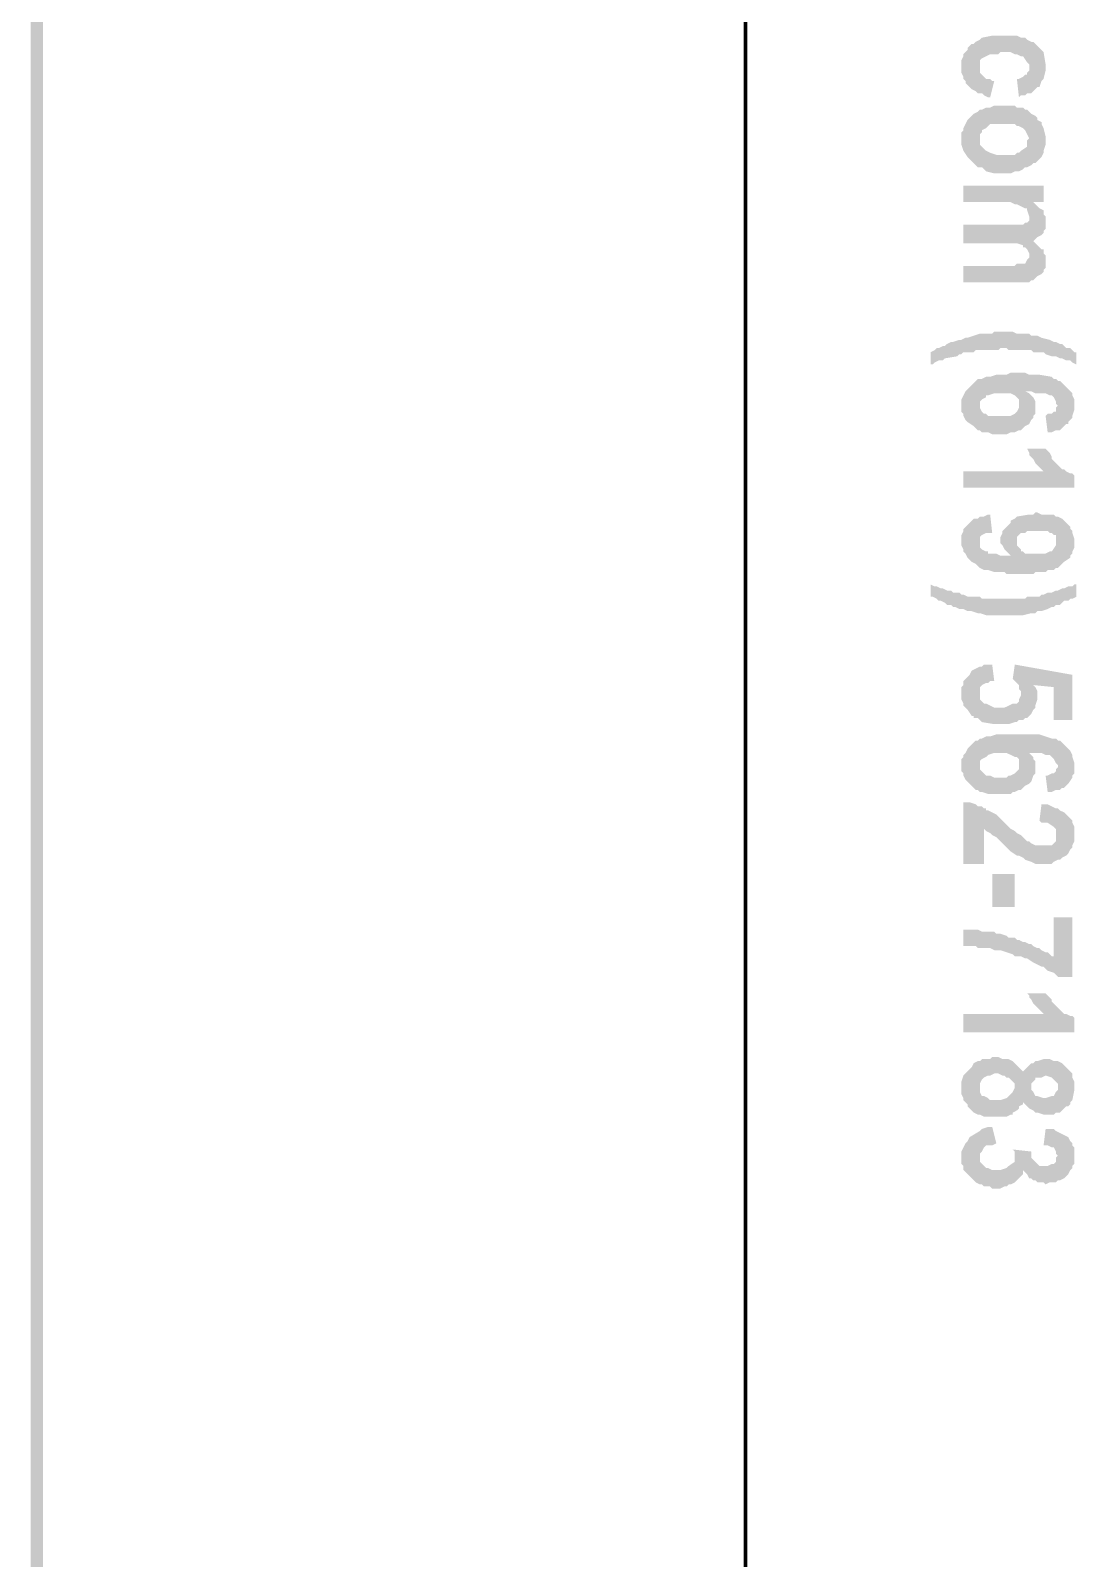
# Model space of a CAD drawing. Header units: inches. Extents: x -186 to 186, y -282 to 282.
# Drawn here: x -186.11 to -167.26, y -205.63 to -178.09 of the extents above; entities that cross this region are included whole.
import ezdxf

# ---------------------------------------------------------------- set-up
doc = ezdxf.new("R2010")
doc.units = ezdxf.units.IN
doc.header["$MEASUREMENT"] = 0
doc.layers.add('H', color=7, linetype='CONTINUOUS', lineweight=100)
doc.layers.add('P', color=250, linetype='CONTINUOUS', lineweight=100)

msp = doc.modelspace()

# ---------------------------------------------------------------- hatches: boundary and pattern name
at = {"layer": 'H', "linetype": 'Continuous'}
for points in [[(-185.889, 281.889), (-186.111, 282.111), (-185.889, -281.889)], [(-186.111, 282.111), (-185.889, -281.889), (-186.111, -282.111)], [(-168.741, -179), (-168.778, -179), (-168.815, -178.963), (-168.889, -178.963), (-168.926, -178.926), (-168.963, -178.889), (-169, -178.852), (-169, -178.815), (-169, -178.259), (-169.074, -178.296), (-169.111, -178.333), (-169.148, -178.333), (-169.185, -178.37), (-169.222, -178.407), (-169.222, -178.444), (-169.259, -178.481), (-169.296, -178.519), (-169.296, -178.556), (-169.333, -178.63), (-169.333, -178.667), (-169.333, -178.741), (-169.333, -178.778), (-169.333, -178.815), (-169.333, -178.852), (-169.296, -178.926), (-169.296, -178.963), (-169.259, -179), (-169.259, -179.037), (-169.222, -179.074), (-169.185, -179.111), (-169.148, -179.148), (-169.074, -179.185), (-169.037, -179.222), (-168.963, -179.222), (-168.926, -179.259), (-168.852, -179.296), (-168.815, -179.296)], [(-168.074, -178.296), (-168.148, -178.259), (-168.185, -178.222), (-168.222, -178.222), (-168.259, -178.222), (-168.333, -178.185), (-168.37, -178.185), (-168.444, -178.185), (-168.519, -178.185), (-168.63, -178.185), (-168.704, -178.185), (-168.778, -178.185), (-168.963, -178.222), (-169, -178.259), (-169, -178.778), (-169, -178.741), (-169, -178.704), (-169, -178.63), (-168.963, -178.593), (-168.889, -178.556), (-168.815, -178.519), (-168.741, -178.519), (-168.667, -178.519), (-168.63, -178.481), (-168.444, -178.481), (-168.37, -178.519), (-168.333, -178.519), (-168.259, -178.556), (-168.222, -178.556), (-168.148, -178.667), (-168.111, -178.704), (-168.111, -178.778)], [(-167.815, -178.741), (-167.815, -178.704), (-167.852, -178.481), (-167.889, -178.444), (-167.963, -178.37), (-168, -178.333), (-168.037, -178.296), (-168.074, -178.296), (-168.111, -178.778), (-168.111, -178.815), (-168.148, -178.852), (-168.148, -178.889), (-168.185, -178.889), (-168.222, -178.926), (-168.296, -178.963), (-168.333, -178.963), (-168.296, -179.296), (-168.259, -179.259), (-168.185, -179.259), (-168.148, -179.222), (-168.074, -179.222), (-168.037, -179.185), (-168, -179.148), (-167.963, -179.111), (-167.926, -179.111), (-167.889, -179), (-167.852, -178.963), (-167.815, -178.815)], [(-168.111, -179.556), (-168.148, -179.519), (-168.185, -179.519), (-168.222, -179.481), (-168.333, -179.481), (-168.37, -179.444), (-168.444, -179.444), (-168.704, -179.444), (-168.741, -179.444), (-168.815, -179.481), (-168.852, -179.481), (-168.889, -179.481), (-168.963, -179.519), (-169, -179.519), (-169.037, -179.556), (-169.111, -179.593), (-169.222, -179.704), (-169.259, -179.778), (-169.296, -179.852), (-169.296, -179.889), (-169.333, -179.926), (-169.333, -180), (-169.333, -180.037), (-169.333, -180.111), (-169.333, -180.148), (-169.296, -180.259), (-169.222, -180.37), (-169.185, -180.407), (-169.148, -180.444), (-169.111, -180.481), (-169.074, -180.519), (-169.037, -180.556), (-169, -180.037), (-169, -179.963), (-168.963, -179.926), (-168.963, -179.889), (-168.889, -179.852), (-168.852, -179.815), (-168.815, -179.778), (-168.778, -179.778), (-168.704, -179.778), (-168.63, -179.778), (-168.481, -179.778), (-168.37, -179.778), (-168.333, -179.815), (-168.296, -179.815), (-168.222, -179.852), (-168.185, -179.889), (-168.148, -179.963), (-168.111, -180.037)], [(-167.815, -180.037), (-167.815, -180), (-167.852, -179.852), (-167.889, -179.778), (-167.889, -179.741), (-167.963, -179.704), (-167.963, -179.667), (-168, -179.63), (-168.074, -179.593), (-168.111, -179.556), (-168.111, -180.037), (-168.148, -180.074), (-168.148, -180.111), (-168.148, -180.185), (-168.259, -180.259), (-168.296, -180.296), (-168.333, -180.296), (-168.37, -180.333), (-168.444, -180.333), (-168.704, -180.333), (-168.815, -180.296), (-168.889, -180.259), (-168.963, -180.185), (-169, -180.148), (-169, -180.111), (-169, -180.037), (-169.037, -180.556), (-168.963, -180.556), (-168.889, -180.63), (-168.741, -180.667), (-168.63, -180.667), (-168.556, -180.667), (-168.481, -180.667), (-168.444, -180.667), (-168.37, -180.63), (-168.333, -180.63), (-168.296, -180.63), (-168.222, -180.593), (-168.185, -180.556), (-168.148, -180.556), (-168.074, -180.519), (-168.037, -180.481), (-168, -180.481), (-167.963, -180.444), (-167.926, -180.407), (-167.889, -180.37), (-167.852, -180.296), (-167.852, -180.259), (-167.815, -180.148), (-167.815, -180.111)], [(-167.852, -181.185), (-167.852, -180.889), (-169.296, -180.889), (-169.296, -181.185), (-168.444, -181.185), (-168.37, -181.222), (-168.333, -181.222), (-168.185, -181.296), (-168.148, -181.296), (-168.148, -181.333), (-168.111, -181.444), (-168.074, -182.593), (-168.037, -181.185)], [(-167.815, -182.222), (-167.815, -182.185), (-167.815, -182.148), (-167.852, -182.111), (-167.852, -182.037), (-167.889, -182.037), (-167.963, -181.963), (-168, -181.926), (-168.037, -181.889), (-168.037, -181.185), (-168.074, -182.593), (-168.037, -182.593), (-168, -182.556), (-167.963, -182.519), (-167.889, -182.481), (-167.852, -182.444), (-167.852, -182.407), (-167.815, -182.37), (-167.815, -182.296)], [(-167.815, -181.556), (-167.815, -181.481), (-167.815, -181.444), (-167.852, -181.407), (-167.852, -181.333), (-167.926, -181.296), (-167.963, -181.259), (-168, -181.222), (-168.037, -181.185), (-168.037, -181.889), (-168, -181.852), (-167.963, -181.815), (-167.889, -181.778), (-167.852, -181.741), (-167.852, -181.704), (-167.815, -181.667), (-167.815, -181.593)], [(-168.111, -181.444), (-168.111, -181.481), (-168.111, -181.519), (-168.148, -181.556), (-168.185, -181.556), (-168.222, -181.593), (-168.296, -181.593), (-169.296, -181.593), (-169.296, -181.926), (-168.444, -181.926), (-168.37, -181.926), (-168.333, -181.926), (-168.222, -181.963), (-168.222, -182), (-168.185, -182), (-168.148, -182.037), (-168.111, -182.111), (-168.111, -182.148)], [(-168.074, -182.593), (-168.111, -181.444), (-168.111, -182.148), (-168.111, -182.185), (-168.148, -182.222), (-168.185, -182.296), (-168.259, -182.296), (-168.333, -182.296), (-168.37, -182.333), (-169.296, -182.333), (-169.296, -182.63), (-168.222, -182.63), (-168.185, -182.63), (-168.111, -182.63)], [(-167.259, -184.111), (-167.259, -183.889), (-167.296, -183.889), (-167.333, -183.852), (-167.37, -183.815), (-167.444, -183.815), (-167.481, -183.778), (-167.519, -183.741), (-167.556, -183.741), (-167.63, -183.704), (-167.667, -183.704), (-167.741, -183.667), (-167.889, -183.63), (-167.963, -183.593), (-168, -183.593), (-168.074, -183.593), (-168.111, -183.556), (-168.185, -183.556), (-168.222, -183.556), (-168.333, -183.556), (-168.407, -183.519), (-168.741, -183.519), (-168.778, -183.556), (-168.852, -183.556), (-168.889, -183.556), (-168.963, -183.556), (-169, -183.556), (-169.222, -183.63), (-169.259, -183.63), (-169.333, -183.667), (-169.37, -183.667), (-169.481, -183.704), (-169.519, -183.704), (-169.593, -183.741), (-169.63, -183.778), (-169.667, -183.778), (-169.741, -183.815), (-169.778, -183.815), (-169.815, -183.852), (-169.889, -183.889), (-169.889, -184.111), (-169.852, -184.111), (-169.815, -184.074), (-169.741, -184.037), (-169.667, -184.037), (-169.63, -184), (-169.407, -183.963), (-169.37, -183.926), (-169.333, -183.926), (-169.296, -183.889), (-169.222, -183.889), (-169.185, -183.889), (-169.111, -183.889), (-169.074, -183.852), (-169, -183.852), (-168.963, -183.852), (-168.889, -183.852), (-168.852, -183.852), (-168.667, -183.852), (-168.63, -183.815), (-168.519, -183.815), (-168.481, -183.852), (-168.296, -183.852), (-168.222, -183.852), (-168.185, -183.852), (-168.148, -183.852), (-168.074, -183.852), (-168.037, -183.889), (-167.963, -183.889), (-167.926, -183.889), (-167.852, -183.889), (-167.815, -183.926), (-167.704, -183.963), (-167.667, -183.963), (-167.63, -183.963), (-167.556, -184), (-167.519, -184), (-167.444, -184.037), (-167.37, -184.037), (-167.333, -184.074)], [(-168.259, -185.296), (-168.296, -184.852), (-168.296, -184.889), (-168.333, -184.963), (-168.37, -185), (-168.444, -185.037), (-168.481, -185.037), (-168.519, -185.037), (-168.741, -185.037), (-168.815, -185.037), (-168.852, -185.037), (-168.889, -185), (-168.926, -185), (-168.963, -184.963), (-169, -184.889), (-169, -184.852), (-169.037, -184.37), (-169.074, -184.407), (-169.111, -184.444), (-169.148, -184.481), (-169.222, -184.556), (-169.259, -184.593), (-169.296, -184.667), (-169.333, -184.741), (-169.333, -184.778), (-169.333, -184.852), (-169.333, -184.889), (-169.333, -184.963), (-169.296, -185), (-169.296, -185.037), (-169.259, -185.111), (-169.222, -185.148), (-169.111, -185.222), (-169.074, -185.259), (-169.037, -185.296), (-169, -185.296), (-168.963, -185.333), (-168.852, -185.333), (-168.778, -185.37), (-168.519, -185.37), (-168.444, -185.333), (-168.407, -185.333), (-168.37, -185.333), (-168.296, -185.296)], [(-167.593, -184.407), (-167.63, -184.37), (-167.667, -184.37), (-167.704, -184.333), (-167.926, -184.296), (-168, -184.296), (-168.037, -184.296), (-168.111, -184.296), (-168.185, -184.259), (-168.444, -184.259), (-168.519, -184.296), (-168.63, -184.296), (-168.704, -184.296), (-168.815, -184.333), (-168.852, -184.333), (-168.889, -184.333), (-168.963, -184.37), (-169, -184.37), (-169.037, -184.37), (-169, -184.852), (-169, -184.815), (-169, -184.778), (-168.963, -184.741), (-168.889, -184.704), (-168.889, -184.667), (-168.852, -184.667), (-168.741, -184.63), (-168.519, -184.63), (-168.444, -184.63), (-168.37, -184.667), (-168.333, -184.704), (-168.296, -184.741), (-168.296, -184.778), (-168.296, -184.852), (-168.259, -185.296), (-168.222, -185.259), (-168.185, -185.222), (-168.185, -184.593), (-168.074, -184.593), (-168, -184.63), (-167.926, -184.63), (-167.815, -184.63), (-167.741, -184.667), (-167.704, -184.667), (-167.667, -184.704), (-167.63, -184.778), (-167.63, -184.815), (-167.593, -184.852)], [(-167.296, -184.852), (-167.296, -184.778), (-167.296, -184.741), (-167.333, -184.667), (-167.333, -184.63), (-167.37, -184.593), (-167.407, -184.556), (-167.481, -184.481), (-167.519, -184.444), (-167.556, -184.407), (-167.593, -184.407), (-167.593, -184.852), (-167.63, -184.889), (-167.63, -184.963), (-167.667, -184.963), (-167.704, -185), (-167.778, -185), (-167.815, -185.037), (-167.778, -185.333), (-167.741, -185.333), (-167.704, -185.333), (-167.63, -185.296), (-167.556, -185.296), (-167.519, -185.259), (-167.481, -185.222), (-167.444, -185.185), (-167.407, -185.185), (-167.407, -185.148), (-167.37, -185.111), (-167.333, -185.074), (-167.333, -185.037), (-167.296, -184.926)], [(-168, -184.889), (-168, -184.815), (-168, -184.778), (-168.037, -184.704), (-168.074, -184.667), (-168.111, -184.63), (-168.185, -184.593), (-168.185, -185.222), (-168.111, -185.185), (-168.074, -185.111), (-168.037, -185.074), (-168.037, -185.037), (-168, -185), (-168, -184.926)], [(-167.296, -186.333), (-167.296, -186.111), (-167.333, -186.074), (-167.37, -186.074), (-167.444, -186.037), (-167.481, -186), (-167.519, -186), (-167.667, -185.852), (-167.704, -185.815), (-167.704, -185.778), (-167.741, -185.704), (-167.815, -185.63), (-167.852, -186.037), (-169.296, -186.037), (-169.296, -186.333)], [(-167.815, -185.63), (-168.148, -185.63), (-168.111, -185.704), (-168.111, -185.741), (-168.074, -185.778), (-168.037, -185.815), (-168, -185.889), (-167.963, -185.926), (-167.852, -186.037)], [(-168.778, -187.148), (-168.815, -186.815), (-168.852, -186.815), (-168.926, -186.852), (-169, -186.852), (-169.037, -186.889), (-169.111, -186.889), (-169.185, -186.963), (-169.259, -187.037), (-169.296, -187.074), (-169.296, -187.111), (-169.333, -187.185), (-169.333, -187.222), (-169.333, -187.296), (-169.333, -187.333), (-169.333, -187.37), (-169.296, -187.444), (-169.296, -187.481), (-169.259, -187.519), (-169.222, -187.593), (-169.148, -187.667), (-169.074, -187.704), (-169.037, -187.741), (-169, -187.778), (-169, -187.296), (-169, -187.259), (-169, -187.222), (-168.963, -187.185), (-168.889, -187.148), (-168.852, -187.148)], [(-167.593, -187.778), (-167.63, -187.296), (-167.63, -187.333), (-167.63, -187.37), (-167.704, -187.481), (-167.741, -187.481), (-167.815, -187.519), (-167.852, -187.519), (-167.926, -187.519), (-168.037, -187.519), (-168.111, -187.519), (-168.185, -187.519), (-168.222, -187.481), (-168.259, -187.481), (-168.259, -187.444), (-168.296, -187.407), (-168.333, -187.37), (-168.333, -187.333), (-168.37, -186.889), (-168.444, -186.926), (-168.444, -186.963), (-168.444, -187.556), (-168.556, -187.556), (-168.63, -187.556), (-168.704, -187.519), (-168.741, -187.519), (-168.778, -187.519), (-168.852, -187.519), (-168.852, -187.481), (-168.889, -187.481), (-168.963, -187.444), (-169, -187.407), (-169, -187.37), (-169, -187.296), (-169, -187.778), (-168.926, -187.815), (-168.852, -187.815), (-168.741, -187.852), (-168.704, -187.852), (-168.63, -187.852), (-168.556, -187.852), (-168.519, -187.889), (-168.037, -187.889), (-168, -187.852), (-167.926, -187.852), (-167.852, -187.852), (-167.815, -187.852), (-167.778, -187.815), (-167.704, -187.815), (-167.667, -187.815), (-167.63, -187.778)], [(-168.444, -186.963), (-168.519, -187.037), (-168.556, -187.074), (-168.593, -187.111), (-168.593, -187.148), (-168.63, -187.222), (-168.63, -187.333), (-168.593, -187.37), (-168.556, -187.444), (-168.519, -187.481), (-168.444, -187.556)], [(-167.296, -187.333), (-167.296, -187.259), (-167.333, -187.148), (-167.333, -187.111), (-167.37, -187.074), (-167.37, -187.037), (-167.481, -186.926), (-167.519, -186.889), (-167.593, -186.852), (-167.63, -186.852), (-167.667, -186.815), (-167.778, -186.815), (-167.889, -186.815), (-167.963, -186.778), (-168, -186.778), (-168.037, -186.815), (-168.111, -186.815), (-168.333, -186.852), (-168.37, -186.889), (-168.333, -187.333), (-168.333, -187.296), (-168.333, -187.222), (-168.296, -187.185), (-168.259, -187.148), (-168.222, -187.148), (-168.185, -187.148), (-168.148, -187.111), (-168.111, -187.111), (-168.037, -187.111), (-167.963, -187.111), (-167.889, -187.111), (-167.815, -187.111), (-167.778, -187.111), (-167.741, -187.148), (-167.704, -187.148), (-167.667, -187.185), (-167.63, -187.185), (-167.63, -187.259), (-167.63, -187.296), (-167.593, -187.778), (-167.556, -187.741), (-167.519, -187.704), (-167.481, -187.667), (-167.37, -187.593), (-167.37, -187.556), (-167.333, -187.519), (-167.333, -187.481), (-167.296, -187.407), (-167.296, -187.37)], [(-167.259, -188.296), (-167.259, -188.074), (-167.296, -188.074), (-167.333, -188.111), (-167.407, -188.111), (-167.481, -188.148), (-167.519, -188.148), (-167.593, -188.185), (-167.63, -188.185), (-167.704, -188.222), (-167.741, -188.222), (-167.778, -188.222), (-167.852, -188.259), (-167.889, -188.259), (-167.926, -188.296), (-167.963, -188.296), (-168.037, -188.296), (-168.074, -188.296), (-168.148, -188.296), (-168.185, -188.333), (-168.222, -188.333), (-168.296, -188.333), (-168.481, -188.333), (-168.519, -188.333), (-168.667, -188.333), (-168.704, -188.333), (-168.815, -188.333), (-168.889, -188.333), (-168.963, -188.333), (-169, -188.296), (-169.037, -188.296), (-169.111, -188.296), (-169.185, -188.296), (-169.222, -188.296), (-169.296, -188.259), (-169.333, -188.259), (-169.37, -188.222), (-169.481, -188.222), (-169.519, -188.185), (-169.593, -188.185), (-169.667, -188.148), (-169.704, -188.148), (-169.778, -188.111), (-169.815, -188.111), (-169.889, -188.074), (-169.889, -188.296), (-169.852, -188.296), (-169.778, -188.333), (-169.741, -188.37), (-169.704, -188.37), (-169.63, -188.407), (-169.593, -188.444), (-169.519, -188.444), (-169.481, -188.481), (-169.444, -188.481), (-169.37, -188.519), (-169.333, -188.519), (-169.296, -188.519), (-169.222, -188.556), (-169.148, -188.556), (-169.037, -188.593), (-169, -188.593), (-168.889, -188.63), (-168.778, -188.63), (-168.704, -188.63), (-168.37, -188.63), (-168.333, -188.63), (-168.222, -188.63), (-168.074, -188.593), (-168, -188.593), (-167.963, -188.556), (-167.889, -188.556), (-167.778, -188.519), (-167.704, -188.481), (-167.667, -188.481), (-167.63, -188.444), (-167.556, -188.444), (-167.519, -188.407), (-167.481, -188.37), (-167.407, -188.37), (-167.37, -188.333), (-167.333, -188.333)], [(-168.741, -189.815), (-168.778, -189.519), (-168.815, -189.519), (-168.852, -189.519), (-168.926, -189.519), (-168.963, -189.556), (-169, -189.556), (-169.074, -189.593), (-169.148, -189.63), (-169.185, -189.704), (-169.222, -189.741), (-169.259, -189.778), (-169.296, -189.815), (-169.296, -189.889), (-169.333, -189.926), (-169.333, -190), (-169.333, -190.037), (-169.333, -190.111), (-169.333, -190.148), (-169.296, -190.222), (-169.296, -190.259), (-169.222, -190.333), (-169.148, -190.444), (-169.111, -190.444), (-169.111, -190.481), (-169.037, -190.481), (-169, -190.037), (-169, -190), (-169, -189.926), (-168.963, -189.889), (-168.889, -189.852), (-168.852, -189.852), (-168.815, -189.815)], [(-167.333, -190.519), (-167.333, -189.704), (-168.37, -189.519), (-168.407, -189.778), (-168.333, -189.852), (-168.296, -189.889), (-168.296, -189.963), (-168.259, -190), (-168.259, -190.037), (-168.222, -190.519), (-168.185, -190.481), (-168.148, -190.481), (-168.111, -190.444), (-168.074, -190.407), (-168.037, -190.333), (-168.037, -189.889), (-167.667, -189.926), (-167.667, -190.519)], [(-167.963, -190.111), (-167.963, -190.037), (-167.963, -190), (-168, -189.926), (-168.037, -189.889), (-168.037, -190.333), (-168, -190.296), (-168, -190.259), (-167.963, -190.148)], [(-168.222, -190.519), (-168.259, -190.037), (-168.259, -190.074), (-168.296, -190.148), (-168.296, -190.185), (-168.333, -190.222), (-168.37, -190.222), (-168.407, -190.222), (-168.556, -190.296), (-168.741, -190.296), (-168.889, -190.222), (-168.926, -190.222), (-168.963, -190.185), (-169, -190.148), (-169, -190.111), (-169, -190.037), (-169.037, -190.481), (-169, -190.519), (-168.963, -190.556), (-168.741, -190.593), (-168.481, -190.593), (-168.37, -190.556), (-168.333, -190.556), (-168.296, -190.519)], [(-167.593, -190.889), (-167.63, -190.852), (-167.667, -190.852), (-167.704, -190.852), (-167.926, -190.778), (-168, -190.778), (-168.037, -190.778), (-168.111, -190.778), (-168.185, -190.778), (-168.444, -190.778), (-168.519, -190.778), (-168.63, -190.778), (-168.704, -190.778), (-168.815, -190.815), (-168.852, -190.815), (-168.889, -190.815), (-168.963, -190.852), (-169, -190.852), (-169.037, -190.889), (-169, -191.333), (-169, -191.259), (-168.963, -191.222), (-168.889, -191.185), (-168.852, -191.148), (-168.741, -191.111), (-168.519, -191.111), (-168.444, -191.148), (-168.37, -191.185), (-168.333, -191.185), (-168.296, -191.222), (-168.296, -191.296), (-168.296, -191.333), (-168.259, -191.778), (-168.222, -191.741), (-168.185, -191.704), (-168.185, -191.111), (-168.074, -191.111), (-168, -191.111), (-167.926, -191.111), (-167.889, -191.111), (-167.815, -191.148), (-167.741, -191.148), (-167.704, -191.185), (-167.667, -191.222), (-167.63, -191.296), (-167.593, -191.333)], [(-168.259, -191.778), (-168.296, -191.333), (-168.296, -191.37), (-168.296, -191.407), (-168.333, -191.444), (-168.37, -191.481), (-168.444, -191.519), (-168.481, -191.519), (-168.519, -191.556), (-168.741, -191.556), (-168.815, -191.519), (-168.852, -191.519), (-168.889, -191.519), (-168.926, -191.481), (-168.963, -191.444), (-169, -191.407), (-169, -191.333), (-169.037, -190.889), (-169.074, -190.889), (-169.111, -190.926), (-169.148, -190.963), (-169.222, -191.037), (-169.259, -191.111), (-169.296, -191.148), (-169.296, -191.185), (-169.333, -191.222), (-169.333, -191.296), (-169.333, -191.333), (-169.333, -191.37), (-169.333, -191.444), (-169.296, -191.481), (-169.296, -191.519), (-169.259, -191.593), (-169.222, -191.63), (-169.111, -191.741), (-169.074, -191.778), (-169.037, -191.778), (-169, -191.815), (-168.963, -191.815), (-168.852, -191.852), (-168.778, -191.852), (-168.519, -191.852), (-168.444, -191.852), (-168.407, -191.815), (-168.37, -191.815), (-168.296, -191.778)], [(-167.296, -191.37), (-167.296, -191.296), (-167.333, -191.185), (-167.333, -191.148), (-167.37, -191.074), (-167.407, -191.037), (-167.481, -190.963), (-167.519, -190.926), (-167.556, -190.889), (-167.593, -190.889), (-167.593, -191.37), (-167.63, -191.407), (-167.63, -191.444), (-167.667, -191.481), (-167.704, -191.481), (-167.778, -191.519), (-167.815, -191.519), (-167.778, -191.815), (-167.741, -191.815), (-167.704, -191.815), (-167.63, -191.778), (-167.556, -191.778), (-167.519, -191.741), (-167.481, -191.741), (-167.444, -191.704), (-167.407, -191.667), (-167.333, -191.556), (-167.333, -191.519), (-167.296, -191.481), (-167.296, -191.407)], [(-168, -191.37), (-168, -191.333), (-168, -191.259), (-168.037, -191.222), (-168.037, -191.185), (-168.074, -191.148), (-168.111, -191.111), (-168.185, -191.111), (-168.185, -191.704), (-168.111, -191.667), (-168.074, -191.63), (-168.037, -191.519), (-168, -191.481), (-168, -191.444)], [(-167.593, -193.037), (-167.63, -192.556), (-167.63, -192.63), (-167.63, -192.704), (-167.667, -192.741), (-167.704, -192.778), (-167.778, -192.778), (-167.815, -192.778), (-167.889, -192.778), (-167.963, -192.778), (-168, -192.778), (-168.074, -192.741), (-168.111, -192.704), (-168.148, -192.704), (-168.222, -192.63), (-168.259, -192.593), (-168.333, -192.556), (-168.37, -192.519), (-168.444, -192.481), (-168.481, -192.444), (-168.63, -192.296), (-168.667, -192.259), (-168.704, -192.222), (-168.778, -192.185), (-168.852, -192.148), (-168.889, -192.148), (-168.889, -192.111), (-168.926, -192.111), (-168.963, -192.074), (-169.037, -192.074), (-169.074, -192.037), (-169.185, -192), (-169.222, -192), (-169.296, -192), (-169.296, -193.111), (-168.926, -193.111), (-168.926, -192.481), (-168.889, -192.519), (-168.815, -192.556), (-168.778, -192.593), (-168.704, -192.63), (-168.667, -192.667), (-168.556, -192.778), (-168.519, -192.815), (-168.481, -192.852), (-168.444, -192.889), (-168.333, -192.963), (-168.296, -192.963), (-168.222, -193), (-168.185, -193.037), (-168.074, -193.074), (-168, -193.111), (-167.963, -193.111), (-167.889, -193.111), (-167.815, -193.111), (-167.778, -193.111), (-167.704, -193.111), (-167.667, -193.074)], [(-167.296, -192.593), (-167.296, -192.481), (-167.296, -192.444), (-167.333, -192.37), (-167.333, -192.333), (-167.407, -192.259), (-167.481, -192.185), (-167.556, -192.148), (-167.593, -192.111), (-167.63, -192.111), (-167.704, -192.074), (-167.778, -192.037), (-167.815, -192.037), (-167.889, -192.037), (-167.926, -192.333), (-167.889, -192.37), (-167.815, -192.37), (-167.778, -192.37), (-167.667, -192.444), (-167.63, -192.481), (-167.63, -192.519), (-167.63, -192.556), (-167.593, -193.037), (-167.556, -193.037), (-167.519, -193), (-167.444, -192.963), (-167.407, -192.926), (-167.37, -192.852), (-167.333, -192.815), (-167.333, -192.778), (-167.296, -192.704), (-167.296, -192.63)], [(-168.778, -193.889), (-168.37, -193.889), (-168.37, -193.296), (-168.778, -193.296)], [(-167.333, -195.148), (-167.333, -194.074), (-167.667, -194.074), (-167.667, -194.778), (-167.704, -194.778), (-167.741, -194.741), (-167.778, -194.704), (-167.815, -194.704), (-167.889, -194.667), (-167.926, -194.63), (-167.963, -194.63), (-168.037, -194.593), (-168.074, -194.556), (-168.111, -194.556), (-168.185, -194.519), (-168.222, -194.519), (-168.296, -194.481), (-168.333, -194.481), (-168.37, -194.444), (-168.444, -194.444), (-168.481, -194.444), (-168.519, -194.407), (-168.63, -194.37), (-168.704, -194.37), (-168.741, -194.333), (-168.815, -194.333), (-168.889, -194.333), (-168.963, -194.333), (-169.037, -194.296), (-169.074, -194.296), (-169.148, -194.296), (-169.296, -194.296), (-169.296, -194.593), (-169.222, -194.593), (-169.185, -194.593), (-169.074, -194.593), (-169.037, -194.63), (-168.963, -194.63), (-168.926, -194.63), (-168.852, -194.63), (-168.815, -194.63), (-168.741, -194.667), (-168.667, -194.667), (-168.63, -194.667), (-168.407, -194.741), (-168.37, -194.778), (-168.296, -194.778), (-168.259, -194.778), (-168.185, -194.815), (-168.148, -194.815), (-168.037, -194.889), (-167.963, -194.926), (-167.889, -194.963), (-167.852, -194.963), (-167.815, -195), (-167.778, -195.037), (-167.667, -195.074), (-167.63, -195.111), (-167.593, -195.148)], [(-167.296, -196.148), (-167.296, -195.889), (-167.333, -195.852), (-167.37, -195.852), (-167.444, -195.815), (-167.481, -195.815), (-167.519, -195.778), (-167.667, -195.63), (-167.704, -195.593), (-167.704, -195.556), (-167.741, -195.519), (-167.778, -195.481), (-167.815, -195.444), (-167.852, -195.815), (-169.296, -195.815), (-169.296, -196.148)], [(-167.815, -195.444), (-168.148, -195.444), (-168.111, -195.481), (-168.111, -195.519), (-168.074, -195.556), (-168.037, -195.63), (-168, -195.667), (-167.963, -195.704), (-167.926, -195.741), (-167.889, -195.778), (-167.852, -195.815)], [(-168.37, -196.704), (-168.407, -196.667), (-168.481, -196.63), (-168.556, -196.63), (-168.593, -196.63), (-168.667, -196.593), (-168.778, -196.593), (-168.815, -196.63), (-168.889, -196.63), (-168.963, -196.63), (-169, -196.667), (-169.037, -196.667), (-169.111, -196.704), (-169.148, -196.778), (-169.185, -196.815), (-169.222, -196.852), (-169.259, -196.889), (-169.296, -196.926), (-169.333, -197.037), (-169.333, -197.111), (-169.333, -197.148), (-169.333, -197.222), (-169.333, -197.259), (-169.296, -197.333), (-169.296, -197.37), (-169.259, -197.407), (-169.222, -197.444), (-169.222, -197.481), (-169.185, -197.519), (-169.148, -197.556), (-169.111, -197.593), (-169.037, -197.63), (-169, -197.148), (-169, -197.111), (-169, -197.074), (-168.963, -197), (-168.926, -196.963), (-168.852, -196.926), (-168.815, -196.926), (-168.741, -196.889), (-168.667, -196.889), (-168.593, -196.926), (-168.556, -196.926), (-168.519, -196.963), (-168.481, -196.963), (-168.444, -197), (-168.37, -197.074), (-168.37, -197.148)], [(-167.593, -196.667), (-167.63, -196.667), (-167.667, -196.667), (-167.741, -196.63), (-167.852, -196.63), (-167.963, -196.667), (-168, -196.667), (-168.037, -196.704), (-168.074, -196.704), (-168.111, -196.741), (-168.148, -196.778), (-168.185, -196.815), (-168.222, -196.852), (-168.259, -196.815), (-168.296, -196.778), (-168.333, -196.741), (-168.37, -196.704), (-168.37, -197.148), (-168.407, -197.222), (-168.444, -197.259), (-168.481, -197.296), (-168.519, -197.333), (-168.63, -197.37), (-168.815, -197.37), (-168.852, -197.333), (-168.926, -197.296), (-168.963, -197.296), (-169, -197.222), (-169, -197.185), (-169, -197.148), (-169.037, -197.63), (-169, -197.63), (-168.926, -197.667), (-168.889, -197.667), (-168.815, -197.667), (-168.778, -197.667), (-168.667, -197.667), (-168.63, -197.667), (-168.556, -197.667), (-168.519, -197.667), (-168.444, -197.63), (-168.407, -197.63), (-168.407, -197.593), (-168.333, -197.556), (-168.296, -197.519), (-168.296, -197.481), (-168.222, -197.444), (-168.222, -197.407), (-168.185, -197.444), (-168.148, -197.481), (-168.111, -197.519), (-168.074, -197.148), (-168.074, -197.074), (-168, -197), (-168, -196.963), (-167.963, -196.963), (-167.889, -196.963), (-167.815, -196.926), (-167.704, -196.963), (-167.667, -197), (-167.593, -197.074), (-167.593, -197.148)], [(-167.296, -197.148), (-167.296, -197.037), (-167.333, -196.963), (-167.333, -196.889), (-167.37, -196.852), (-167.407, -196.815), (-167.444, -196.778), (-167.519, -196.704), (-167.593, -196.667), (-167.593, -197.148), (-167.593, -197.185), (-167.63, -197.222), (-167.667, -197.296), (-167.704, -197.296), (-167.815, -197.333), (-167.852, -197.333), (-167.963, -197.296), (-168, -197.296), (-168.037, -197.222), (-168.074, -197.185), (-168.074, -197.148), (-168.111, -197.519), (-168.037, -197.556), (-168, -197.593), (-167.963, -197.593), (-167.852, -197.63), (-167.741, -197.63), (-167.667, -197.63), (-167.63, -197.593), (-167.556, -197.593), (-167.519, -197.556), (-167.481, -197.519), (-167.444, -197.481), (-167.407, -197.481), (-167.37, -197.444), (-167.37, -197.407), (-167.333, -197.37), (-167.296, -197.185)], [(-168.704, -198.148), (-168.778, -197.852), (-168.852, -197.852), (-168.963, -197.889), (-169, -197.926), (-169.185, -198.037), (-169.222, -198.111), (-169.259, -198.148), (-169.296, -198.222), (-169.333, -198.296), (-169.333, -198.333), (-169.333, -198.407), (-169.333, -198.444), (-169.333, -198.519), (-169.296, -198.556), (-169.296, -198.63), (-169.259, -198.667), (-169.222, -198.704), (-169.185, -198.741), (-169.148, -198.778), (-169.111, -198.815), (-169.074, -198.852), (-169, -198.889), (-169, -198.37), (-169, -198.333), (-168.963, -198.296), (-168.926, -198.222), (-168.889, -198.185), (-168.852, -198.185), (-168.778, -198.185)], [(-167.296, -198.37), (-167.296, -198.296), (-167.296, -198.222), (-167.333, -198.185), (-167.333, -198.148), (-167.37, -198.111), (-167.407, -198.037), (-167.556, -197.963), (-167.63, -197.926), (-167.667, -197.889), (-167.815, -197.889), (-167.852, -198.185), (-167.815, -198.185), (-167.778, -198.185), (-167.704, -198.222), (-167.667, -198.222), (-167.63, -198.296), (-167.63, -198.333), (-167.593, -198.37), (-167.593, -198.815), (-167.556, -198.815), (-167.481, -198.778), (-167.444, -198.741), (-167.407, -198.704), (-167.37, -198.63), (-167.333, -198.593), (-167.333, -198.556), (-167.296, -198.519), (-167.296, -198.444)], [(-167.593, -198.815), (-167.593, -198.37), (-167.63, -198.407), (-167.63, -198.481), (-167.667, -198.519), (-167.704, -198.519), (-167.778, -198.556), (-167.889, -198.556), (-167.926, -198.556), (-167.963, -198.519), (-168, -198.481), (-168.037, -198.444), (-168.074, -198.407), (-168.074, -198.37), (-168.074, -198.296), (-168.407, -198.259), (-168.37, -198.296), (-168.37, -198.37), (-168.37, -198.407), (-168.333, -198.815), (-168.296, -198.778), (-168.259, -198.741), (-168.222, -198.704), (-168.222, -198.63), (-168.185, -198.667), (-168.148, -198.704), (-168.111, -198.778), (-168.074, -198.778), (-168.037, -198.815), (-168, -198.815), (-167.963, -198.852), (-167.926, -198.852), (-167.852, -198.852), (-167.815, -198.889), (-167.741, -198.852), (-167.704, -198.852), (-167.63, -198.852)], [(-168.333, -198.815), (-168.37, -198.407), (-168.37, -198.444), (-168.37, -198.481), (-168.481, -198.556), (-168.519, -198.593), (-168.63, -198.63), (-168.704, -198.63), (-168.778, -198.63), (-168.852, -198.593), (-168.889, -198.593), (-168.926, -198.556), (-169, -198.481), (-169, -198.444), (-169, -198.407), (-169, -198.889), (-168.963, -198.889), (-168.926, -198.926), (-168.852, -198.926), (-168.815, -198.926), (-168.778, -198.963), (-168.63, -198.963), (-168.556, -198.926), (-168.519, -198.926), (-168.481, -198.889), (-168.444, -198.889), (-168.37, -198.852)]]:
    msp.add_hatch(color=0, dxfattribs=at).paths.add_polyline_path(points)

# ---------------------------------------------------------------- linework, layer by layer
at = {"layer": 'P', "color": 0, "linetype": 'Continuous'}
msp.add_lwpolyline([(-173.222, -223.704), (-173.222, -153.704)], dxfattribs=at)

doc.saveas('drawing.dxf')
